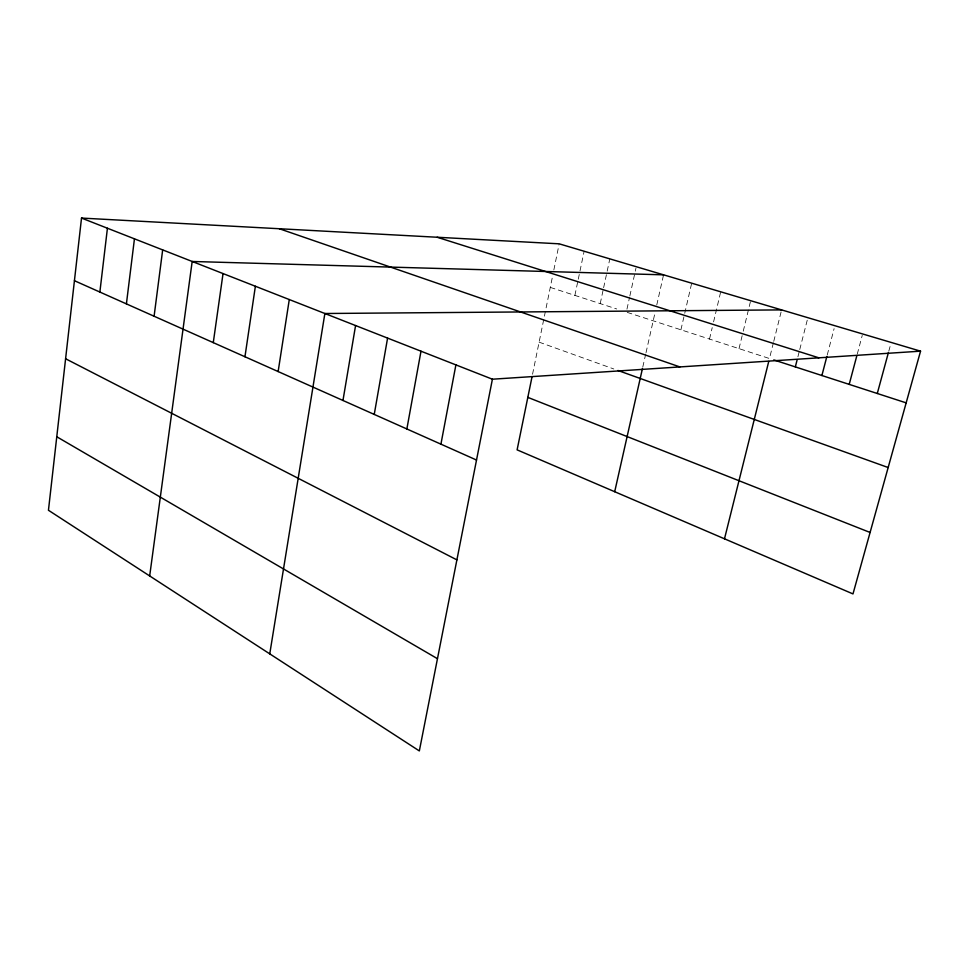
<?xml version="1.0" encoding="UTF-8"?>
<svg xmlns="http://www.w3.org/2000/svg" width="969" height="969" viewBox="0 0 969 969"><rect width="100%" height="100%" fill="white"/><g stroke="black" fill="none" stroke-linecap="round" stroke-linejoin="round"><path stroke-width="0.73" stroke-dasharray="4.84 3.63" d="M532.55 374.252L552.657 275.79M553.844 269.976L559.174 243.825M574.883 295.388L577.96 280.671M578.275 279.205L584.125 251.237M600.223 303.612L603.312 289.174M603.626 287.732L609.816 258.868M626.955 309.147L629.535 297.447M629.85 295.981L635.955 268.183M642.798 366.997L645.705 354.097M646.02 352.668L655.141 312.175M656.764 304.993L663.559 274.833M680.928 329.787L691.684 283.19M709.514 339.065L712.227 327.607M713.584 321.878L720.706 291.802M739.02 348.634L742.896 332.658M743.247 331.204L750.66 300.705M773.395 342.784L769.471 358.518L626.313 312.079M773.759 341.354L781.608 309.898M797.911 356.774L799.389 350.984M799.752 349.53L807.504 319.14M827.235 355.017L834.103 328.648M857.262 354.133L862.24 335.407M888.791 351.19L890.777 343.898M550.283 287.405L616.696 308.954M539.103 342.154L613.813 368.983"/><path stroke-width="1.45" d="M920.55 351.166L559.174 243.825L81.517 218.073L48.45 510.263L419.335 750.927L492.409 379.206L920.55 351.166L852.986 593.924L517.107 449.858L531.957 377.147M99.868 292.057L107.426 228.236M126.406 303.891L134.449 238.834M154.095 316.245L162.671 249.905M149.674 575.949L192.177 261.473L663.559 274.833M213.277 342.638L223.04 273.573M244.951 356.762L255.38 286.255M278.139 371.563L289.283 299.554M269.757 653.869L324.869 313.508L781.608 309.898M342.965 400.476L355.575 325.548M374.24 414.429L387.588 338.096M406.859 428.976L420.994 351.202M440.919 444.165L455.902 364.889M614.697 491.719L642.471 368.438M724.497 538.812L768.744 361.437M795.331 366.9L797.172 359.669M821.894 375.524L826.86 356.483M849.207 384.378L856.875 355.575M877.284 393.487L888.391 352.655M437.14 237.248L818.878 357.827M773.783 359.911L906.16 402.862M279.338 228.745L679.887 366.924M617.98 370.485L888.161 467.53M81.517 218.073L492.409 379.206M527.826 397.375L870.089 532.466M74.431 280.707L476.518 460.033M65.601 358.76L456.896 559.876M56.771 436.765L437.467 658.702"/></g></svg>
